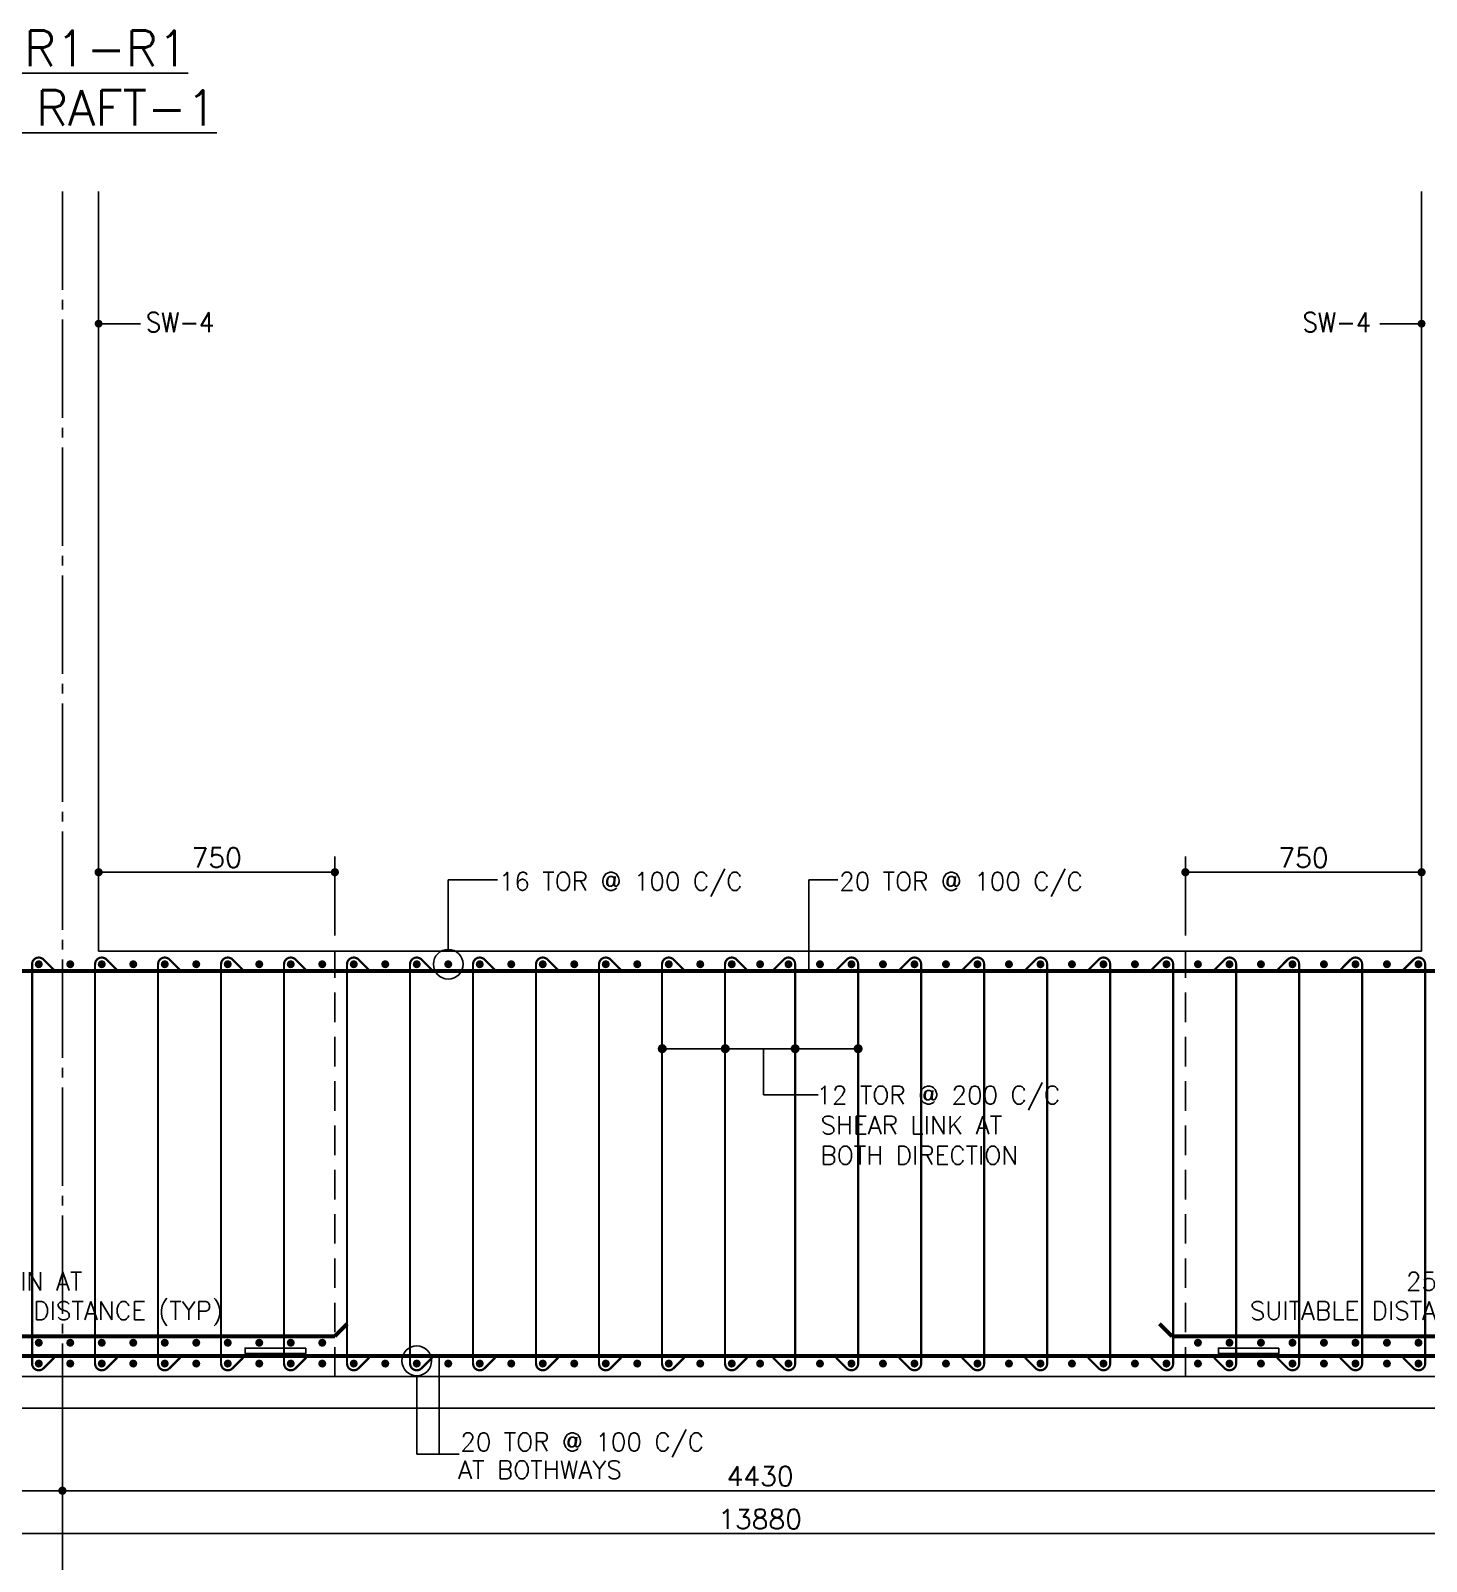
# Model space of a CAD drawing. Extents: x -200722 to 834823, y -494970 to 88783.
# Drawn here: x 454635 to 472360, y -78065 to -58631 of the extents above; entities that cross this region are included whole.
import ezdxf
from ezdxf.enums import TextEntityAlignment as Align

# ---------------------------------------------------------------- set-up
doc = ezdxf.new("R2010")
doc.units = 0
doc.header["$LTSCALE"] = 100
doc.header["$MEASUREMENT"] = 0
doc.header["$PDMODE"] = 34
for name, pattern in [('ACAD_ISO04W100', [30, 24, -3, 0, -3]), ('CL', [3.25, 2.5, -0.25, 0.25, -0.25]), ('HIDDEN', [0.375, 0.25, -0.125])]:
    doc.linetypes.add(name, pattern=pattern)
doc.layers.get('0').update_dxf_attribs({"linetype": 'CONTINUOUS'})
doc.layers.get('DEFPOINTS').update_dxf_attribs({"linetype": 'CONTINUOUS'})
for name, color, linetype in [('5', 4, 'CONTINUOUS'), ('A-Grid', 5, 'ACAD_ISO04W100'), ('BEAM', 4, 'CONTINUOUS'), ('STEEL', 6, 'CONTINUOUS'), ('TEXT', 2, 'CONTINUOUS')]:
    doc.layers.add(name, color=color, linetype=linetype)
doc.styles.add('ROMANS', font='romans.shx')
doc.styles.get("Standard").update_dxf_attribs({"font": 'simplex.shx'})
doc.dimstyles.new('STANDARD$0', dxfattribs={"dimtxt": 2.5, "dimasz": 2.5, "dimexe": 2, "dimexo": 0.7, "dimgap": 0.9, "dimtad": 1, "dimdec": 0, "dimdsep": 46, "dimtxsty": 'ROMANS', "dimcen": 0.09, "dimclrd": 4, "dimclre": 4, "dimclrt": 3, "dimadec": 0, "dimazin": 0, "dimtfac": 1, "dimtdec": 0, "dimtmove": 0, "dimatfit": 3, "dimfxl": 1, "dimtolj": 1, "dimtzin": 0, "dimarcsym": 0})

# ---------------------------------------------------------------- blocks, each defined once
blk = doc.blocks.new('DOT')
at = {"color": 0, "linetype": 'ByBlock'}
blk.add_line((-0.5, 0), (-1, 0), dxfattribs=at)
at = {"color": 0, "linetype": 'ByBlock', "const_width": 0.5}
blk.add_lwpolyline([(-0.25, 0, 1), (0.25, 0, 1)], format="xyb", close=True, dxfattribs=at)
blk = doc.blocks.new('*D935')
at = {"layer": 'BEAM', "color": 0, "lineweight": -2, "transparency": 16777216}
for p, q in [((440599, -76319), (440599, -77368)), ((455039, -76319), (455039, -77368)), ((440703, -77168), (454935, -77168))]:
    blk.add_line(p, q, dxfattribs=at)
at = {"layer": 'DEFPOINTS', "color": 0, "lineweight": -3, "transparency": 16777216}
for p in [(440599, -76119, 29786), (455039, -76119, 29786), (455039, -77168)]:
    blk.add_point(p, dxfattribs=at)
at = {"layer": 'BEAM', "color": 0, "lineweight": -2, "transparency": 16777216, "xscale": 104, "yscale": 104, "zscale": 104, "rotation": 180}
blk.add_blockref('DOT', (440599, -77168), dxfattribs=at)
at = {"layer": 'BEAM', "color": 0, "lineweight": -2, "transparency": 16777216, "xscale": 104, "yscale": 104, "zscale": 104}
blk.add_blockref('DOT', (455039, -77168), dxfattribs=at)
at = {"layer": 'BEAM', "color": 0, "transparency": 16777216, "insert": (447819, -76984), "char_height": 248, "attachment_point": 5}
blk.add_mtext('\\A1;3610', dxfattribs=at)
blk = doc.blocks.new('_DOT')
at = {"color": 0, "linetype": 'ByBlock'}
blk.add_line((-0.5, 0), (-1, 0), dxfattribs=at)
at = {"color": 0, "linetype": 'ByBlock', "const_width": 0.5}
blk.add_lwpolyline([(-0.25, 0, 1), (0.25, 0, 1)], format="xyb", close=True, dxfattribs=at)
blk = doc.blocks.new('*D937')
at = {"layer": 'BEAM', "color": 0, "lineweight": -2, "transparency": 16777216}
for p, q in [((436139, -76319), (436139, -77913)), ((491659, -76319), (491659, -77913)), ((491555, -77713), (436243, -77713))]:
    blk.add_line(p, q, dxfattribs=at)
at = {"layer": 'DEFPOINTS', "color": 0, "lineweight": -3, "transparency": 16777216}
for p in [(436139, -76119), (491659, -76119, 29786), (436139, -77713)]:
    blk.add_point(p, dxfattribs=at)
at = {"layer": 'BEAM', "color": 0, "lineweight": -2, "transparency": 16777216, "xscale": 104, "yscale": 104, "zscale": 104, "rotation": 180}
blk.add_blockref('DOT', (436139, -77713), dxfattribs=at)
at = {"layer": 'BEAM', "color": 0, "lineweight": -2, "transparency": 16777216, "xscale": 104, "yscale": 104, "zscale": 104}
blk.add_blockref('DOT', (491659, -77713), dxfattribs=at)
at = {"layer": 'BEAM', "color": 0, "transparency": 16777216, "insert": (463899, -77529), "char_height": 248, "attachment_point": 5}
blk.add_mtext('\\A1;13880', dxfattribs=at)
blk = doc.blocks.new('*D939')
at = {"layer": 'BEAM', "color": 0, "lineweight": -2, "transparency": 16777216}
for p, q in [((455039, -76319), (455039, -77368)), ((472759, -76319), (472759, -77368)), ((472655, -77168), (455143, -77168))]:
    blk.add_line(p, q, dxfattribs=at)
at = {"layer": 'DEFPOINTS', "color": 0, "lineweight": -3, "transparency": 16777216}
for p in [(455039, -76119, 29786), (472759, -76119, 29786), (455039, -77168)]:
    blk.add_point(p, dxfattribs=at)
at = {"layer": 'BEAM', "color": 0, "lineweight": -2, "transparency": 16777216, "xscale": 104, "yscale": 104, "zscale": 104, "rotation": 180}
blk.add_blockref('DOT', (455039, -77168), dxfattribs=at)
at = {"layer": 'BEAM', "color": 0, "lineweight": -2, "transparency": 16777216, "xscale": 104, "yscale": 104, "zscale": 104}
blk.add_blockref('DOT', (472759, -77168), dxfattribs=at)
at = {"layer": 'BEAM', "color": 0, "transparency": 16777216, "insert": (463899, -76984), "char_height": 248, "attachment_point": 5}
blk.add_mtext('\\A1;4430', dxfattribs=at)
blk = doc.blocks.new('*D944')
at = {"layer": 'BEAM', "color": 0, "lineweight": -2, "transparency": 16777216}
for p, q in [((455499, -70119), (455499, -69116)), ((458499, -70119), (458499, -69116)), ((455603, -69316), (458395, -69316))]:
    blk.add_line(p, q, dxfattribs=at)
at = {"layer": 'DEFPOINTS', "color": 0, "lineweight": -3, "transparency": 16777216}
for p in [(458499, -69316), (455499, -70319, -18287), (458499, -70319, 4053)]:
    blk.add_point(p, dxfattribs=at)
at = {"layer": 'BEAM', "color": 0, "lineweight": -2, "transparency": 16777216, "xscale": 104, "yscale": 104, "zscale": 104, "rotation": 180}
blk.add_blockref('DOT', (455499, -69316), dxfattribs=at)
at = {"layer": 'BEAM', "color": 0, "lineweight": -2, "transparency": 16777216, "xscale": 104, "yscale": 104, "zscale": 104}
blk.add_blockref('DOT', (458499, -69316), dxfattribs=at)
at = {"layer": 'BEAM', "color": 0, "transparency": 16777216, "insert": (456999, -69132), "char_height": 248, "attachment_point": 5}
blk.add_mtext('\\A1;750', dxfattribs=at)
blk = doc.blocks.new('*D945')
at = {"layer": 'BEAM', "color": 0, "lineweight": -2, "transparency": 16777216}
for p, q in [((469299, -70119), (469299, -69116)), ((472299, -70119), (472299, -69116)), ((469403, -69316), (472195, -69316))]:
    blk.add_line(p, q, dxfattribs=at)
at = {"layer": 'DEFPOINTS', "color": 0, "lineweight": -3, "transparency": 16777216}
for p in [(472299, -69316), (469299, -70319, 4053), (472299, -70319, 26393)]:
    blk.add_point(p, dxfattribs=at)
at = {"layer": 'BEAM', "color": 0, "lineweight": -2, "transparency": 16777216, "xscale": 104, "yscale": 104, "zscale": 104, "rotation": 180}
blk.add_blockref('DOT', (469299, -69316), dxfattribs=at)
at = {"layer": 'BEAM', "color": 0, "lineweight": -2, "transparency": 16777216, "xscale": 104, "yscale": 104, "zscale": 104}
blk.add_blockref('DOT', (472299, -69316), dxfattribs=at)
at = {"layer": 'BEAM', "color": 0, "transparency": 16777216, "insert": (470799, -69132), "char_height": 248, "attachment_point": 5}
blk.add_mtext('\\A1;750', dxfattribs=at)

msp = doc.modelspace()

# ---------------------------------------------------------------- linework, layer by layer
at = {"layer": '5', "color": 18, "lineweight": -3, "ltscale": 0.4, "true_color": 0x000000}
for p, q in [((455498.8, -70319.2, -29786.5), (455498.8, -60673.1, -29786.5)), ((472298.8, -70319.2, -29786.5), (472298.8, -60673.1, -29786.5)), ((455498.8, -70319.2, -29786.5), (472298.8, -70319.2, -29786.5)), ((435838.8, -75719.2, -29786.5), (491958.8, -75719.2, -29786.5)), ((435838.8, -76119.2, -29786.5), (491958.8, -76119.2, -29786.5))]:
    msp.add_line(p, q, dxfattribs=at)
at = {"layer": '5', "color": 2, "linetype": 'HIDDEN', "lineweight": -3, "ltscale": 15}
for p, q in [((458498.8, -75719.2), (458498.8, -70319.2)), ((469298.8, -75719.2), (469298.8, -70319.2))]:
    msp.add_line(p, q, dxfattribs=at)
at = {"layer": 'A-Grid', "color": 8, "linetype": 'CL', "ltscale": 5}
msp.add_lwpolyline([(455038.8, -60673.1), (455038.8, -78357.7)], dxfattribs=at)
at = {"layer": 'STEEL', "color": 18, "lineweight": -3, "ltscale": 0.4, "true_color": 0x000000, "const_width": 50.8}
for points in [[(491543.8, -72855.8), (491543.8, -70655.8, 0.4142136), (491458.8, -70570.8), (436338.8, -70570.8, 0.4142136), (436253.8, -70655.8), (436253.8, -72855.8)], [(491543.8, -73174.9), (491543.8, -75374.9, -0.4142136), (491458.8, -75459.9), (436338.8, -75459.9, -0.4142136), (436253.8, -75374.9), (436253.8, -73174.9)]]:
    msp.add_lwpolyline(points, format="xyb", dxfattribs=at)
at = {"layer": 'STEEL', "color": 40}
for points in [[(454934, -70559.1, 28, 28, 0), (454798.9, -70424.1, 28, 28, 0.6681786), (454653.8, -70484.2, 28, 28, 0), (454653.8, -75554.2, 28, 28, 0.6681786), (454798.9, -75614.3, 28, 28, 0), (454934, -75479.2, 0, 0, 0)], [(455734, -70559.1, 28, 28, 0), (455598.9, -70424.1, 28, 28, 0.6681786), (455453.8, -70484.2, 28, 28, 0), (455453.8, -75554.2, 28, 28, 0.6681786), (455598.9, -75614.3, 28, 28, 0), (455734, -75479.2, 0, 0, 0)], [(456534, -70559.1, 28, 28, 0), (456398.9, -70424.1, 28, 28, 0.6681786), (456253.8, -70484.2, 28, 28, 0), (456253.8, -75554.2, 28, 28, 0.6681786), (456398.9, -75614.3, 28, 28, 0), (456534, -75479.2, 0, 0, 0)], [(457334, -70559.1, 28, 28, 0), (457198.9, -70424.1, 28, 28, 0.6681786), (457053.8, -70484.2, 28, 28, 0), (457053.8, -75554.2, 28, 28, 0.6681786), (457198.9, -75614.3, 28, 28, 0), (457334, -75479.2, 0, 0, 0)], [(458134, -70559.1, 28, 28, 0), (457998.9, -70424.1, 28, 28, 0.6681786), (457853.8, -70484.2, 28, 28, 0), (457853.8, -75554.2, 28, 28, 0.6681786), (457998.9, -75614.3, 28, 28, 0), (458134, -75479.2, 0, 0, 0)], [(458934, -70559.1, 28, 28, 0), (458798.9, -70424.1, 28, 28, 0.6681786), (458653.8, -70484.2, 28, 28, 0), (458653.8, -75554.2, 28, 28, 0.6681786), (458798.9, -75614.3, 28, 28, 0), (458934, -75479.2, 0, 0, 0)], [(459734, -70559.1, 28, 28, 0), (459598.9, -70424.1, 28, 28, 0.6681786), (459453.8, -70484.2, 28, 28, 0), (459453.8, -75554.2, 28, 28, 0.6681786), (459598.9, -75614.3, 28, 28, 0), (459734, -75479.2, 0, 0, 0)], [(460534, -70559.1, 28, 28, 0), (460398.9, -70424.1, 28, 28, 0.6681786), (460253.8, -70484.2, 28, 28, 0), (460253.8, -75554.2, 28, 28, 0.6681786), (460398.9, -75614.3, 28, 28, 0), (460534, -75479.2, 0, 0, 0)], [(461334, -70559.1, 28, 28, 0), (461198.9, -70424.1, 28, 28, 0.6681786), (461053.8, -70484.2, 28, 28, 0), (461053.8, -75554.2, 28, 28, 0.6681786), (461198.9, -75614.3, 28, 28, 0), (461334, -75479.2, 0, 0, 0)], [(462134, -70559.1, 28, 28, 0), (461998.9, -70424.1, 28, 28, 0.6681786), (461853.8, -70484.2, 28, 28, 0), (461853.8, -75554.2, 28, 28, 0.6681786), (461998.9, -75614.3, 28, 28, 0), (462134, -75479.2, 0, 0, 0)], [(462934, -70559.1, 28, 28, 0), (462798.9, -70424.1, 28, 28, 0.6681786), (462653.8, -70484.2, 28, 28, 0), (462653.8, -75554.2, 28, 28, 0.6681786), (462798.9, -75614.3, 28, 28, 0), (462934, -75479.2, 0, 0, 0)], [(463734, -70559.1, 28, 28, 0), (463598.9, -70424.1, 28, 28, 0.6681786), (463453.8, -70484.2, 28, 28, 0), (463453.8, -75554.2, 28, 28, 0.6681786), (463598.9, -75614.3, 28, 28, 0), (463734, -75479.2, 0, 0, 0)], [(464063.7, -70559.1, 28, 28, 0), (464198.7, -70424.1, 28, 28, -0.6681786), (464343.8, -70484.2, 28, 28, 0), (464343.8, -75554.2, 28, 28, -0.6681786), (464198.7, -75614.3, 28, 28, 0), (464063.7, -75479.2, 0, 0, 0)], [(464863.7, -70559.1, 28, 28, 0), (464998.7, -70424.1, 28, 28, -0.6681786), (465143.8, -70484.2, 28, 28, 0), (465143.8, -75554.2, 28, 28, -0.6681786), (464998.7, -75614.3, 28, 28, 0), (464863.7, -75479.2, 0, 0, 0)], [(465663.7, -70559.1, 28, 28, 0), (465798.7, -70424.1, 28, 28, -0.6681786), (465943.8, -70484.2, 28, 28, 0), (465943.8, -75554.2, 28, 28, -0.6681786), (465798.7, -75614.3, 28, 28, 0), (465663.7, -75479.2, 0, 0, 0)], [(466463.7, -70559.1, 28, 28, 0), (466598.7, -70424.1, 28, 28, -0.6681786), (466743.8, -70484.2, 28, 28, 0), (466743.8, -75554.2, 28, 28, -0.6681786), (466598.7, -75614.3, 28, 28, 0), (466463.7, -75479.2, 0, 0, 0)], [(467263.7, -70559.1, 28, 28, 0), (467398.7, -70424.1, 28, 28, -0.6681786), (467543.8, -70484.2, 28, 28, 0), (467543.8, -75554.2, 28, 28, -0.6681786), (467398.7, -75614.3, 28, 28, 0), (467263.7, -75479.2, 0, 0, 0)], [(468063.7, -70559.1, 28, 28, 0), (468198.7, -70424.1, 28, 28, -0.6681786), (468343.8, -70484.2, 28, 28, 0), (468343.8, -75554.2, 28, 28, -0.6681786), (468198.7, -75614.3, 28, 28, 0), (468063.7, -75479.2, 0, 0, 0)], [(468863.7, -70559.1, 28, 28, 0), (468998.7, -70424.1, 28, 28, -0.6681786), (469143.8, -70484.2, 28, 28, 0), (469143.8, -75554.2, 28, 28, -0.6681786), (468998.7, -75614.3, 28, 28, 0), (468863.7, -75479.2, 0, 0, 0)], [(469663.7, -70559.1, 28, 28, 0), (469798.7, -70424.1, 28, 28, -0.6681786), (469943.8, -70484.2, 28, 28, 0), (469943.8, -75554.2, 28, 28, -0.6681786), (469798.7, -75614.3, 28, 28, 0), (469663.7, -75479.2, 0, 0, 0)], [(470463.7, -70559.1, 28, 28, 0), (470598.7, -70424.1, 28, 28, -0.6681786), (470743.8, -70484.2, 28, 28, 0), (470743.8, -75554.2, 28, 28, -0.6681786), (470598.7, -75614.3, 28, 28, 0), (470463.7, -75479.2, 0, 0, 0)], [(471263.7, -70559.1, 28, 28, 0), (471398.7, -70424.1, 28, 28, -0.6681786), (471543.8, -70484.2, 28, 28, 0), (471543.8, -75554.2, 28, 28, -0.6681786), (471398.7, -75614.3, 28, 28, 0), (471263.7, -75479.2, 0, 0, 0)], [(472063.7, -70559.1, 28, 28, 0), (472198.7, -70424.1, 28, 28, -0.6681786), (472343.8, -70484.2, 28, 28, 0), (472343.8, -75554.2, 28, 28, -0.6681786), (472198.7, -75614.3, 28, 28, 0), (472063.7, -75479.2, 0, 0, 0)]]:
    msp.add_lwpolyline(points, format="xyseb", dxfattribs=at)
at = {"layer": 'STEEL', "color": 18, "lineweight": -3, "ltscale": 0.4, "true_color": 0x000000, "const_width": 50}
for points in [[(454763.8, -70484.2, 1), (454713.8, -70484.2, 1)], [(455163.8, -70484.2, 1), (455113.8, -70484.2, 1)], [(455563.8, -70484.2, 1), (455513.8, -70484.2, 1)], [(455963.8, -70484.2, 1), (455913.8, -70484.2, 1)], [(456363.8, -70484.2, 1), (456313.8, -70484.2, 1)], [(456763.8, -70484.2, 1), (456713.8, -70484.2, 1)], [(457163.8, -70484.2, 1), (457113.8, -70484.2, 1)], [(457563.8, -70484.2, 1), (457513.8, -70484.2, 1)], [(457963.8, -70484.2, 1), (457913.8, -70484.2, 1)], [(458363.8, -70484.2, 1), (458313.8, -70484.2, 1)], [(458763.8, -70484.2, 1), (458713.8, -70484.2, 1)], [(459163.8, -70484.2, 1), (459113.8, -70484.2, 1)], [(459563.8, -70484.2, 1), (459513.8, -70484.2, 1)], [(459963.8, -70484.2, 1), (459913.8, -70484.2, 1)], [(460363.8, -70484.2, 1), (460313.8, -70484.2, 1)], [(460763.8, -70484.2, 1), (460713.8, -70484.2, 1)], [(461163.8, -70484.2, 1), (461113.8, -70484.2, 1)], [(461563.8, -70484.2, 1), (461513.8, -70484.2, 1)], [(461963.8, -70484.2, 1), (461913.8, -70484.2, 1)], [(462363.8, -70484.2, 1), (462313.8, -70484.2, 1)], [(462763.8, -70484.2, 1), (462713.8, -70484.2, 1)], [(463163.8, -70484.2, 1), (463113.8, -70484.2, 1)], [(463563.8, -70484.2, 1), (463513.8, -70484.2, 1)], [(464233.8, -70484.2, -1), (464283.8, -70484.2, -1)], [(464633.8, -70484.2, -1), (464683.8, -70484.2, -1)], [(465033.8, -70484.2, -1), (465083.8, -70484.2, -1)], [(465433.8, -70484.2, -1), (465483.8, -70484.2, -1)], [(465833.8, -70484.2, -1), (465883.8, -70484.2, -1)], [(466233.8, -70484.2, -1), (466283.8, -70484.2, -1)], [(466633.8, -70484.2, -1), (466683.8, -70484.2, -1)], [(467033.8, -70484.2, -1), (467083.8, -70484.2, -1)], [(467433.8, -70484.2, -1), (467483.8, -70484.2, -1)], [(467833.8, -70484.2, -1), (467883.8, -70484.2, -1)], [(468233.8, -70484.2, -1), (468283.8, -70484.2, -1)], [(468633.8, -70484.2, -1), (468683.8, -70484.2, -1)], [(469033.8, -70484.2, -1), (469083.8, -70484.2, -1)], [(469433.8, -70484.2, -1), (469483.8, -70484.2, -1)], [(469833.8, -70484.2, -1), (469883.8, -70484.2, -1)], [(470233.8, -70484.2, -1), (470283.8, -70484.2, -1)], [(470633.8, -70484.2, -1), (470683.8, -70484.2, -1)], [(471033.8, -70484.2, -1), (471083.8, -70484.2, -1)], [(471433.8, -70484.2, -1), (471483.8, -70484.2, -1)], [(471833.8, -70484.2, -1), (471883.8, -70484.2, -1)], [(472233.8, -70484.2, -1), (472283.8, -70484.2, -1)], [(454763.8, -75289.7, -1), (454713.8, -75289.7, -1)], [(455163.8, -75289.7, -1), (455113.8, -75289.7, -1)], [(455563.8, -75289.7, -1), (455513.8, -75289.7, -1)], [(455963.8, -75289.7, -1), (455913.8, -75289.7, -1)], [(456363.8, -75289.7, -1), (456313.8, -75289.7, -1)], [(456763.8, -75289.7, -1), (456713.8, -75289.7, -1)], [(457163.8, -75289.7, -1), (457113.8, -75289.7, -1)], [(457563.8, -75289.7, -1), (457513.8, -75289.7, -1)], [(457963.8, -75289.7, -1), (457913.8, -75289.7, -1)], [(458363.8, -75289.7, -1), (458313.8, -75289.7, -1)], [(469433.8, -75289.7, 1), (469483.8, -75289.7, 1)], [(469833.8, -75289.7, 1), (469883.8, -75289.7, 1)], [(470233.8, -75289.7, 1), (470283.8, -75289.7, 1)], [(470633.8, -75289.7, 1), (470683.8, -75289.7, 1)], [(471033.8, -75289.7, 1), (471083.8, -75289.7, 1)], [(471433.8, -75289.7, 1), (471483.8, -75289.7, 1)], [(471833.8, -75289.7, 1), (471883.8, -75289.7, 1)], [(472233.8, -75289.7, 1), (472283.8, -75289.7, 1)], [(454763.8, -75554.2, -1), (454713.8, -75554.2, -1)], [(455163.8, -75554.2, -1), (455113.8, -75554.2, -1)], [(455563.8, -75554.2, -1), (455513.8, -75554.2, -1)], [(455963.8, -75554.2, -1), (455913.8, -75554.2, -1)], [(456363.8, -75554.2, -1), (456313.8, -75554.2, -1)], [(456763.8, -75554.2, -1), (456713.8, -75554.2, -1)], [(457163.8, -75554.2, -1), (457113.8, -75554.2, -1)], [(457563.8, -75554.2, -1), (457513.8, -75554.2, -1)], [(457963.8, -75554.2, -1), (457913.8, -75554.2, -1)], [(458363.8, -75554.2, -1), (458313.8, -75554.2, -1)], [(458763.8, -75554.2, -1), (458713.8, -75554.2, -1)], [(459163.8, -75554.2, -1), (459113.8, -75554.2, -1)], [(459563.8, -75554.2, -1), (459513.8, -75554.2, -1)], [(459963.8, -75554.2, -1), (459913.8, -75554.2, -1)], [(460363.8, -75554.2, -1), (460313.8, -75554.2, -1)], [(460763.8, -75554.2, -1), (460713.8, -75554.2, -1)], [(461163.8, -75554.2, -1), (461113.8, -75554.2, -1)], [(461563.8, -75554.2, -1), (461513.8, -75554.2, -1)], [(461963.8, -75554.2, -1), (461913.8, -75554.2, -1)], [(462363.8, -75554.2, -1), (462313.8, -75554.2, -1)], [(462763.8, -75554.2, -1), (462713.8, -75554.2, -1)], [(463163.8, -75554.2, -1), (463113.8, -75554.2, -1)], [(463563.8, -75554.2, -1), (463513.8, -75554.2, -1)], [(464233.8, -75554.2, 1), (464283.8, -75554.2, 1)], [(464633.8, -75554.2, 1), (464683.8, -75554.2, 1)], [(465033.8, -75554.2, 1), (465083.8, -75554.2, 1)], [(465433.8, -75554.2, 1), (465483.8, -75554.2, 1)], [(465833.8, -75554.2, 1), (465883.8, -75554.2, 1)], [(466233.8, -75554.2, 1), (466283.8, -75554.2, 1)], [(466633.8, -75554.2, 1), (466683.8, -75554.2, 1)], [(467033.8, -75554.2, 1), (467083.8, -75554.2, 1)], [(467433.8, -75554.2, 1), (467483.8, -75554.2, 1)], [(467833.8, -75554.2, 1), (467883.8, -75554.2, 1)], [(468233.8, -75554.2, 1), (468283.8, -75554.2, 1)], [(468633.8, -75554.2, 1), (468683.8, -75554.2, 1)], [(469033.8, -75554.2, 1), (469083.8, -75554.2, 1)], [(469433.8, -75554.2, 1), (469483.8, -75554.2, 1)], [(469833.8, -75554.2, 1), (469883.8, -75554.2, 1)], [(470233.8, -75554.2, 1), (470283.8, -75554.2, 1)], [(470633.8, -75554.2, 1), (470683.8, -75554.2, 1)], [(471033.8, -75554.2, 1), (471083.8, -75554.2, 1)], [(471433.8, -75554.2, 1), (471483.8, -75554.2, 1)], [(471833.8, -75554.2, 1), (471883.8, -75554.2, 1)], [(472233.8, -75554.2, 1), (472283.8, -75554.2, 1)]]:
    msp.add_lwpolyline(points, format="xyb", close=True, dxfattribs=at)
at = {"layer": 'STEEL', "color": 18, "lineweight": -3, "ltscale": 0.4, "true_color": 0x000000, "const_width": 50, "elevation": -29786.5}
for points in [[(463873.8, -70484.2, -1), (463923.8, -70484.2, -1)], [(463873.8, -75554.2, 1), (463923.8, -75554.2, 1)]]:
    msp.add_lwpolyline(points, format="xyb", close=True, dxfattribs=at)
at = {"layer": 'STEEL', "color": 18, "lineweight": -3, "ltscale": 0.4, "true_color": 0x000000, "const_width": 50.8}
for points in [[(458498.8, -75207.7), (436318.3, -75207.7)], [(458498.8, -75207.7), (458657.6, -75048.9)], [(469127.1, -75207.7), (468968.4, -75048.9)], [(491479, -75207.7), (469127.1, -75207.7)]]:
    msp.add_lwpolyline(points, dxfattribs=at)
at = {"layer": 'STEEL', "color": 20, "lineweight": -3, "ltscale": 10, "elevation": -11499.5}
for points in [[(458128.5, -75358), (457359.5, -75358), (457359.5, -75424.5), (458128.5, -75424.5)], [(470487.1, -75358), (469718.1, -75358), (469718.1, -75424.5), (470487.1, -75424.5)]]:
    msp.add_lwpolyline(points, close=True, dxfattribs=at)
at = {"layer": 'TEXT', "color": 18, "true_color": 0x000000}
for p, q in [((455494.9, -62351.6, -29786.5), (456030.5, -62351.6, -29786.5)), ((472302.7, -62351.6, -29786.5), (471767.1, -62351.6, -29786.5)), ((459938.8, -69410.6), (460564.7, -69410.6)), ((459938.8, -70295.3), (459938.8, -69410.6)), ((464516.6, -70570.8), (464516.6, -69410.6)), ((464516.6, -69410.6), (464886.8, -69410.6)), ((462656.3, -71556.4), (465143.8, -71556.4)), ((463943.8, -71556.4), (463943.8, -72142.1)), ((463943.8, -72142.1), (464635.7, -72142.1)), ((459823.2, -75459.9), (459823.2, -76703.9)), ((459538.8, -75708.1), (459538.8, -76703.9)), ((459538.8, -76703.9), (460075.3, -76703.9))]:
    msp.add_line(p, q, dxfattribs=at)
at = {"layer": 'TEXT', "color": 18, "true_color": 0x000000, "const_width": 50, "elevation": -29786.5}
for points in [[(455473.8, -62351.6, 1), (455523.8, -62351.6, 1)], [(472323.8, -62351.6, -1), (472273.8, -62351.6, -1)]]:
    msp.add_lwpolyline(points, format="xyb", close=True, dxfattribs=at)
at = {"layer": 'TEXT', "color": 18, "true_color": 0x000000, "const_width": 57.1}
for points in [[(462627.8, -71556.3, -1), (462684.9, -71556.5, -1)], [(463427.8, -71556.3, -1), (463484.9, -71556.5, -1)], [(464315.3, -71556.3, -1), (464372.4, -71556.5, -1)], [(465115.3, -71556.3, -1), (465172.4, -71556.5, -1)]]:
    msp.add_lwpolyline(points, format="xyb", close=True, dxfattribs=at)
at = {"layer": 'TEXT', "color": 18, "true_color": 0x000000}
for centre in [(459938.8, -70484.2), (459538.8, -75519.2)]:
    msp.add_circle(centre, 188.9, dxfattribs=at)

# ---------------------------------------------------------------- texts
for s, height, p in [('%%USECTION R1-R1', 450, (451774.4, -59080.7, -31863.3)), ('%%UDETAILS FOR RAFT-1', 450, (450616.1, -59837.1, -31863.3)), ('16 TOR @ 100 C/C', 230, (460581.1, -69546)), ('20 TOR @ 100 C/C', 230, (464903.3, -69546)), ('12 TOR @ 200 C/C', 230, (464614.1, -72260.7, 0)), ('20 TOR @ 100 C/C', 230, (460091.8, -76664.3)), ('AT BOTHWAYS', 230, (460064.4, -77017.1))]:
    msp.add_text(s, height=height, dxfattribs=at).set_placement(p)
at = {"layer": 'TEXT', "color": 18, "true_color": 0x000000, "width": 0.9}
for p in [(456099.2, -62333.4, -59573), (470787.7, -62333.4, -59573)]:
    msp.add_text('SW-4', height=250, dxfattribs=at).set_placement(p, align=Align.MIDDLE_LEFT)
at = {"layer": 'TEXT', "color": 18, "true_color": 0x000000}
for s, p in [('SHEAR LINK AT ', (464665.6, -72525.9, 0)), ('BOTH DIRECTION', (464665.6, -72910.1, 0)), ('25 DIA PIN AT', (453123.9, -74510.6, -11499.5)), ('25 DIA PIN AT', (472099.9, -74510.6, -11499.5)), ('SUITABLE DISTANCE (TYP)', (453123.9, -74882.5, -11499.5)), ('SUITABLE DISTANCE (TYP)', (470117.5, -74882.5, -11499.5))]:
    msp.add_text(s, height=230, dxfattribs=at).set_placement(p, align=Align.MIDDLE_LEFT)

# ---------------------------------------------------------------- dimensions: what is measured, and where the dimension line sits
at = {"layer": 'BEAM', "color": 18, "true_color": 0x000000}
for base, p1, p2, picture, middle in [((458498.8, -69316.1, -11499.5), (455498.8, -70319.2, -29786.5), (458498.8, -70319.2, -7446.6), '*D944', (456998.8, -69132.1, -11499.5)), ((472298.8, -69316.1, -29786.5), (469298.8, -70319.2, -25733.6), (472298.8, -70319.2, -3393.7), '*D945', (470798.8, -69132.1, -29786.5)), ((455038.8, -77167.5, -29786.5), (472758.8, -76119.2), (455038.8, -76119.2), '*D939', (463898.8, -76983.5, -29786.5))]:
    dim = msp.add_linear_dim(base=base, p1=p1, p2=p2, angle=180, dimstyle='STANDARD$0', override={"dimscale": 8, "dimtxt": 31, "dimasz": 13, "dimexe": 25, "dimexo": 25, "dimgap": 7.5, "dimlfac": 0.25, "dimzin": 3, "dimtxsty": 'Standard', "dimblk": 'DOT', "dimcen": 3, "dimdle": 4, "dimclrd": 0, "dimclre": 0, "dimclrt": 0, "dimtmove": 2, "dimldrblk": 'DOT', "dimtzin": 3}, dxfattribs=at)
    dim.commit()
    dim.dimension.update_dxf_attribs({"geometry": picture, "text_midpoint": middle})
for base, p1, p2, picture, middle in [((436138.8, -77712.7, -29786.5), (491658.8, -76119.2), (436138.8, -76119.2, -29786.5), '*D937', (463898.8, -77528.7, -29786.5)), ((455038.8, -77167.5, -29786.5), (440598.8, -76119.2), (455038.8, -76119.2), '*D935', (447818.8, -76983.5, -29786.5))]:
    dim = msp.add_linear_dim(base=base, p1=p1, p2=p2, dimstyle='STANDARD$0', override={"dimscale": 8, "dimtxt": 31, "dimasz": 13, "dimexe": 25, "dimexo": 25, "dimgap": 7.5, "dimlfac": 0.25, "dimzin": 3, "dimtxsty": 'Standard', "dimblk": 'DOT', "dimcen": 3, "dimdle": 4, "dimclrd": 0, "dimclre": 0, "dimclrt": 0, "dimtmove": 2, "dimldrblk": 'DOT', "dimtzin": 3}, dxfattribs=at)
    dim.commit()
    dim.dimension.update_dxf_attribs({"geometry": picture, "text_midpoint": middle})

doc.saveas('drawing.dxf')
